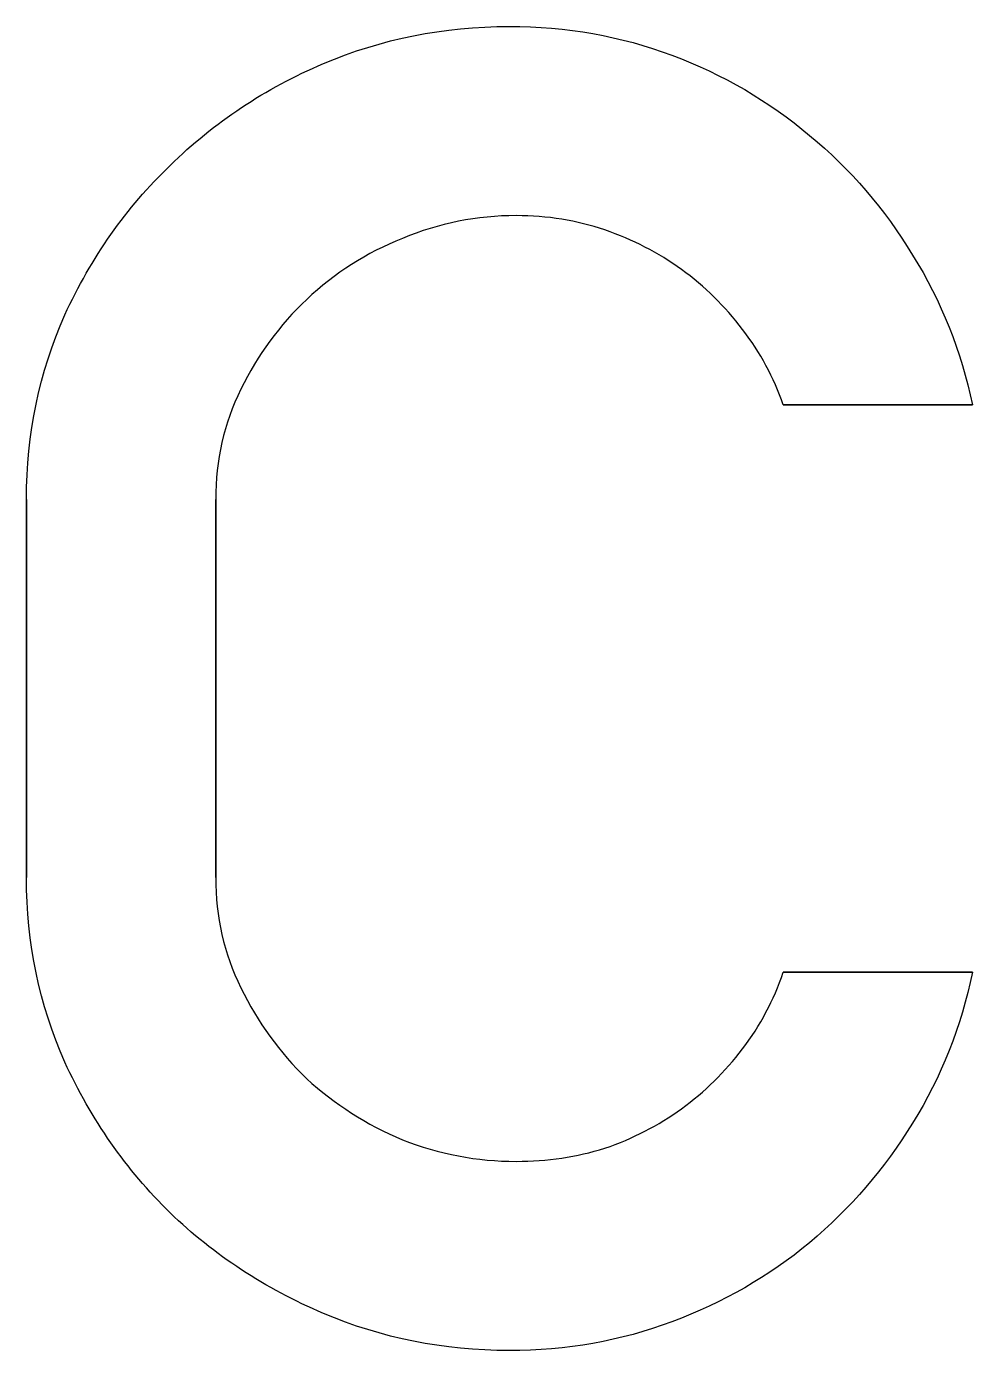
# Model space of a CAD drawing. Extents: x 63.1 to 87.8, y 47.1 to 81.7.
import ezdxf

# ---------------------------------------------------------------- set-up
doc = ezdxf.new("R2010")
doc.units = 0
doc.layers.add('C', color=7, linetype='CONTINUOUS')

msp = doc.modelspace()

# ---------------------------------------------------------------- linework, layer by layer
at = {"layer": 'C', "color": 7}
for points in [[(87.82168, 71.81652), (82.8748, 71.81652)], [(63.08729, 59.44934), (63.08729, 69.34308)], [(68.03417, 69.34308), (68.03417, 59.44934), (68.03417, 59.44934), (68.03417, 59.44934)], [(82.8748, 56.9759), (87.82168, 56.9759)]]:
    msp.add_lwpolyline(points, close=True, dxfattribs=at)
for points in [[(70.85203, 80.7397), (72.37574, 81.38676), (73.99339, 81.71029), (75.70497, 81.71029)], [(75.70497, 81.71029), (77.20783, 81.71029), (78.62719, 81.45981), (79.96307, 80.95886)], [(66.84442, 78.07839), (67.99244, 79.20553), (69.32829, 80.09264), (70.85203, 80.7397)], [(79.96307, 80.95886), (81.29892, 80.45791), (82.49913, 79.75867), (83.5636, 78.86113)], [(83.5636, 78.86113), (84.62817, 77.98448), (85.52573, 76.94083), (86.25629, 75.73019)], [(64.08919, 74.16472), (64.778, 75.66758), (65.69641, 76.97213), (66.84442, 78.07839)], [(75.89284, 76.76339), (74.87006, 76.76339), (73.87861, 76.5651), (72.91844, 76.16852)], [(78.20973, 76.38769), (77.47918, 76.63816), (76.70687, 76.76339), (75.89284, 76.76339)], [(80.21354, 75.35448), (79.60822, 75.79282), (78.94029, 76.13722), (78.20973, 76.38769)], [(72.91844, 76.16852), (71.97916, 75.79282), (71.14425, 75.26055), (70.41369, 74.57175)], [(86.25629, 75.73019), (87.00762, 74.51957), (87.52941, 73.215), (87.82168, 71.81652)], [(81.81031, 73.78901), (81.35112, 74.39433), (80.81886, 74.91615), (80.21354, 75.35448)], [(70.41369, 74.57175), (69.70402, 73.90382), (69.13, 73.12109), (68.69167, 72.22355)], [(63.08729, 69.34308), (63.08729, 71.05466), (63.42126, 72.66188), (64.08919, 74.16472)], [(82.8748, 71.81652), (82.62437, 72.5262), (82.26952, 73.18369), (81.81031, 73.78901)], [(68.69167, 72.22355), (68.25333, 71.326), (68.03417, 70.36585), (68.03417, 69.34308)], [(64.08919, 54.62772), (63.42126, 56.13058), (63.08729, 57.73772), (63.08729, 59.44934)], [(68.03417, 59.44934), (68.03417, 58.42653), (68.25333, 57.46644), (68.69167, 56.56888)], [(81.81031, 54.97202), (82.26952, 55.57732), (82.62437, 56.24535), (82.8748, 56.9759)], [(87.82168, 56.9759), (87.52941, 55.55655), (87.00762, 54.24147), (86.25629, 53.03087)], [(68.69167, 56.56888), (69.13, 55.67131), (69.70402, 54.87803), (70.41369, 54.18923)], [(80.21354, 53.40663), (80.81886, 53.84493), (81.35112, 54.36672), (81.81031, 54.97202)], [(66.84442, 50.68269), (65.69641, 51.80978), (64.778, 53.12486), (64.08919, 54.62772)], [(70.41369, 54.18923), (71.14425, 53.5214), (71.97916, 52.98912), (72.91844, 52.59258)], [(78.20973, 52.37333), (78.94029, 52.62384), (79.60822, 52.96834), (80.21354, 53.40663)], [(86.25629, 53.03087), (85.52573, 51.84105), (84.62817, 50.79745), (83.5636, 49.89989)], [(72.91844, 52.59258), (73.87861, 52.21681), (74.87006, 52.02903), (75.89284, 52.02903)], [(75.89284, 52.02903), (76.70687, 52.02903), (77.47918, 52.1438), (78.20973, 52.37333)], [(70.85203, 48.05273), (69.32829, 48.69978), (67.99244, 49.57637), (66.84442, 50.68269)], [(83.5636, 49.89989), (82.49913, 49.02331), (81.29892, 48.3345), (79.96307, 47.83348)], [(75.70497, 47.08215), (73.99339, 47.08215), (72.37574, 47.40568), (70.85203, 48.05273)], [(79.96307, 47.83348), (78.62719, 47.33246), (77.20783, 47.08215), (75.70497, 47.08215)]]:
    msp.add_open_spline(points, degree=3, dxfattribs=at)

doc.saveas('drawing.dxf')
